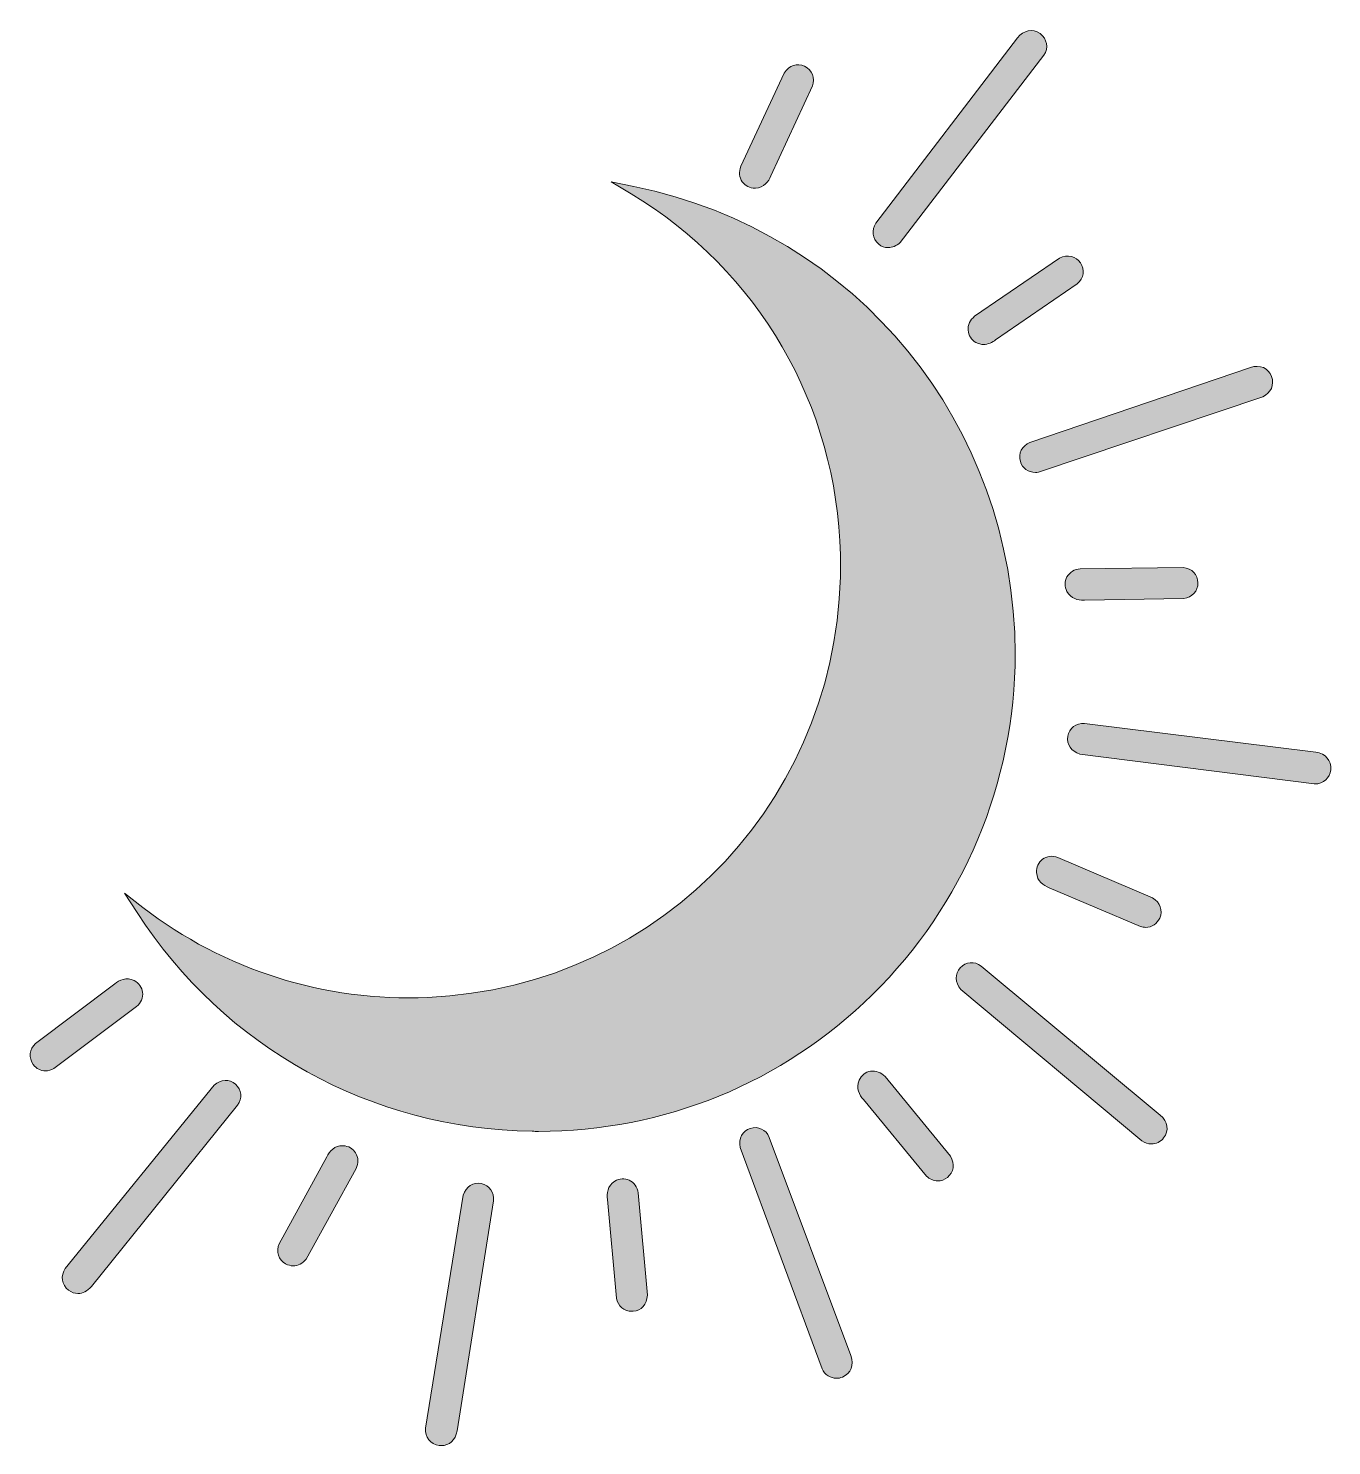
# Model space of a CAD drawing. Header units: inches. Extents: x -0.1 to 11, y -11.4 to 0.6.
import ezdxf

# ---------------------------------------------------------------- set-up
doc = ezdxf.new("R2010")
doc.units = ezdxf.units.IN
doc.header["$MEASUREMENT"] = 0
doc.layers.add('Layer 1', color=7, linetype='Continuous')

msp = doc.modelspace()

# ---------------------------------------------------------------- hatches: boundary and pattern name
at = {"layer": 'Layer 1', "true_color": 0xffffff}
h = msp.add_hatch(color=7, dxfattribs=at)
h.dxf.hatch_style = 2
edge = h.paths.add_edge_path()
edge.add_spline(control_points=[(7.206, -1.286), (7.241, -1.286), (7.277, -1.271), (7.307, -1.242), (7.307, -1.242), (8.528, 0.345), (8.528, 0.345), (8.568, 0.407), (8.555, 0.486), (8.495, 0.529), (8.432, 0.574), (8.355, 0.559), (8.303, 0.492), (8.303, 0.492), (7.103, -1.077), (7.103, -1.077), (7.062, -1.137), (7.071, -1.21), (7.126, -1.256), (7.149, -1.276), (7.177, -1.286), (7.206, -1.286)], knot_values=[0, 0, 0, 0, 1, 1, 1, 2, 2, 2, 3, 3, 3, 4, 4, 4, 5, 5, 5, 6, 6, 6, 7, 7, 7, 7], degree=3, periodic=1)
h = msp.add_hatch(color=7, dxfattribs=at)
h.dxf.hatch_style = 2
edge = h.paths.add_edge_path()
edge.add_spline(control_points=[(6.076, -0.781), (6.077, -0.781), (6.078, -0.781), (6.079, -0.781), (6.079, -0.781), (6.08, -0.781), (6.08, -0.781), (6.156, -0.778), (6.19, -0.725), (6.212, -0.678), (6.212, -0.678), (6.564, 0.085), (6.564, 0.085), (6.589, 0.152), (6.561, 0.221), (6.497, 0.252), (6.435, 0.281), (6.367, 0.26), (6.324, 0.195), (6.324, 0.195), (5.957, -0.596), (5.957, -0.596), (5.939, -0.642), (5.943, -0.69), (5.969, -0.727), (5.993, -0.762), (6.032, -0.781), (6.076, -0.781)], knot_values=[0, 0, 0, 0, 1, 1, 1, 2, 2, 2, 3, 3, 3, 4, 4, 4, 5, 5, 5, 6, 6, 6, 7, 7, 7, 8, 8, 8, 9, 9, 9, 9], degree=3, periodic=1)
h = msp.add_hatch(color=7, dxfattribs=at)
h.dxf.hatch_style = 2
edge = h.paths.add_edge_path()
edge.add_spline(control_points=[(8.285, -4.73), (8.274, -2.783), (6.943, -1.154), (5.05, -0.768), (5.05, -0.768), (4.857, -0.728), (4.857, -0.728), (4.857, -0.728), (5.026, -0.83), (5.026, -0.83), (6.108, -1.479), (6.772, -2.623), (6.801, -3.891), (6.848, -5.907), (5.311, -7.556), (3.302, -7.644), (2.428, -7.683), (1.569, -7.411), (0.885, -6.881), (0.885, -6.881), (0.729, -6.76), (0.729, -6.76), (0.729, -6.76), (0.836, -6.925), (0.836, -6.925), (1.573, -8.069), (2.826, -8.762), (4.186, -8.779), (4.204, -8.78), (4.222, -8.78), (4.24, -8.78), (5.306, -8.78), (6.31, -8.37), (7.072, -7.621), (7.848, -6.859), (8.279, -5.832), (8.285, -4.73)], knot_values=[0, 0, 0, 0, 1, 1, 1, 2, 2, 2, 3, 3, 3, 4, 4, 4, 5, 5, 5, 6, 6, 6, 7, 7, 7, 8, 8, 8, 9, 9, 9, 10, 10, 10, 11, 11, 11, 12, 12, 12, 12], degree=3, periodic=1)
h = msp.add_hatch(color=7, dxfattribs=at)
h.dxf.hatch_style = 2
edge = h.paths.add_edge_path()
edge.add_spline(control_points=[(7.884, -1.987), (7.888, -2.03), (7.912, -2.068), (7.951, -2.09), (7.951, -2.09), (7.952, -2.09), (7.952, -2.09), (7.974, -2.102), (7.996, -2.107), (8.016, -2.107), (8.055, -2.107), (8.09, -2.088), (8.118, -2.069), (8.118, -2.069), (8.811, -1.592), (8.811, -1.592), (8.866, -1.547), (8.877, -1.473), (8.838, -1.415), (8.8, -1.358), (8.73, -1.341), (8.66, -1.375), (8.66, -1.375), (7.94, -1.868), (7.94, -1.868), (7.901, -1.898), (7.881, -1.942), (7.884, -1.987)], knot_values=[0, 0, 0, 0, 1, 1, 1, 2, 2, 2, 3, 3, 3, 4, 4, 4, 5, 5, 5, 6, 6, 6, 7, 7, 7, 8, 8, 8, 9, 9, 9, 9], degree=3, periodic=1)
h = msp.add_hatch(color=7, dxfattribs=at)
h.dxf.hatch_style = 2
edge = h.paths.add_edge_path()
edge.add_spline(control_points=[(8.328, -3.099), (8.345, -3.157), (8.395, -3.192), (8.455, -3.192), (8.464, -3.192), (8.473, -3.192), (8.482, -3.19), (8.482, -3.19), (10.384, -2.55), (10.384, -2.55), (10.452, -2.521), (10.485, -2.447), (10.459, -2.379), (10.432, -2.306), (10.36, -2.276), (10.279, -2.302), (10.279, -2.302), (8.409, -2.939), (8.409, -2.939), (8.342, -2.965), (8.308, -3.031), (8.328, -3.099)], knot_values=[0, 0, 0, 0, 1, 1, 1, 2, 2, 2, 3, 3, 3, 4, 4, 4, 5, 5, 5, 6, 6, 6, 7, 7, 7, 7], degree=3, periodic=1)
h = msp.add_hatch(color=7, dxfattribs=at)
h.dxf.hatch_style = 2
edge = h.paths.add_edge_path()
edge.add_spline(control_points=[(8.866, -4.275), (8.869, -4.275), (8.871, -4.275), (8.873, -4.275), (8.873, -4.275), (9.714, -4.26), (9.714, -4.26), (9.784, -4.254), (9.835, -4.198), (9.834, -4.128), (9.834, -4.059), (9.785, -4.007), (9.708, -3.997), (9.708, -3.997), (8.836, -4.01), (8.836, -4.01), (8.787, -4.013), (8.746, -4.038), (8.723, -4.078), (8.702, -4.116), (8.702, -4.16), (8.723, -4.201), (8.757, -4.265), (8.816, -4.275), (8.866, -4.275)], knot_values=[0, 0, 0, 0, 1, 1, 1, 2, 2, 2, 3, 3, 3, 4, 4, 4, 5, 5, 5, 6, 6, 6, 7, 7, 7, 8, 8, 8, 8], degree=3, periodic=1)
h = msp.add_hatch(color=7, dxfattribs=at)
h.dxf.hatch_style = 2
edge = h.paths.add_edge_path()
edge.add_spline(control_points=[(10.833, -5.565), (10.833, -5.565), (8.872, -5.321), (8.872, -5.321), (8.8, -5.315), (8.742, -5.36), (8.73, -5.43), (8.718, -5.497), (8.759, -5.558), (8.833, -5.58), (8.833, -5.58), (10.819, -5.834), (10.819, -5.834), (10.821, -5.834), (10.824, -5.834), (10.826, -5.834), (10.897, -5.834), (10.955, -5.783), (10.961, -5.713), (10.961, -5.713), (10.961, -5.713), (10.961, -5.713), (10.968, -5.636), (10.917, -5.576), (10.833, -5.565)], knot_values=[0, 0, 0, 0, 1, 1, 1, 2, 2, 2, 3, 3, 3, 4, 4, 4, 5, 5, 5, 6, 6, 6, 7, 7, 7, 8, 8, 8, 8], degree=3, periodic=1)
h = msp.add_hatch(color=7, dxfattribs=at)
h.dxf.hatch_style = 2
edge = h.paths.add_edge_path()
edge.add_spline(control_points=[(8.516, -6.473), (8.481, -6.499), (8.463, -6.54), (8.465, -6.585), (8.465, -6.585), (8.465, -6.585), (8.465, -6.585), (8.47, -6.661), (8.525, -6.694), (8.572, -6.714), (8.572, -6.714), (9.346, -7.043), (9.346, -7.043), (9.361, -7.048), (9.376, -7.05), (9.391, -7.05), (9.442, -7.05), (9.488, -7.021), (9.51, -6.971), (9.538, -6.908), (9.515, -6.84), (9.448, -6.8), (9.448, -6.8), (8.646, -6.457), (8.646, -6.457), (8.6, -6.44), (8.552, -6.446), (8.516, -6.473)], knot_values=[0, 0, 0, 0, 1, 1, 1, 2, 2, 2, 3, 3, 3, 4, 4, 4, 5, 5, 5, 6, 6, 6, 7, 7, 7, 8, 8, 8, 9, 9, 9, 9], degree=3, periodic=1)
h = msp.add_hatch(color=7, dxfattribs=at)
h.dxf.hatch_style = 2
edge = h.paths.add_edge_path()
edge.add_spline(control_points=[(9.515, -8.642), (9.515, -8.642), (7.996, -7.378), (7.996, -7.378), (7.939, -7.335), (7.865, -7.341), (7.817, -7.393), (7.771, -7.444), (7.772, -7.517), (7.824, -7.576), (7.824, -7.576), (9.358, -8.86), (9.358, -8.86), (9.383, -8.878), (9.412, -8.887), (9.44, -8.887), (9.479, -8.887), (9.517, -8.87), (9.543, -8.836), (9.591, -8.775), (9.58, -8.697), (9.515, -8.642)], knot_values=[0, 0, 0, 0, 1, 1, 1, 2, 2, 2, 3, 3, 3, 4, 4, 4, 5, 5, 5, 6, 6, 6, 7, 7, 7, 7], degree=3, periodic=1)
h = msp.add_hatch(color=7, dxfattribs=at)
h.dxf.hatch_style = 2
edge = h.paths.add_edge_path()
edge.add_spline(control_points=[(0.882, -7.601), (0.877, -7.558), (0.851, -7.522), (0.81, -7.501), (0.742, -7.467), (0.686, -7.499), (0.645, -7.529), (0.645, -7.529), (-0.026, -8.036), (-0.026, -8.036), (-0.079, -8.082), (-0.087, -8.157), (-0.046, -8.214), (-0.02, -8.249), (0.017, -8.267), (0.058, -8.267), (0.081, -8.267), (0.106, -8.261), (0.129, -8.248), (0.129, -8.248), (0.831, -7.722), (0.831, -7.722), (0.869, -7.69), (0.888, -7.646), (0.882, -7.601)], knot_values=[0, 0, 0, 0, 1, 1, 1, 2, 2, 2, 3, 3, 3, 4, 4, 4, 5, 5, 5, 6, 6, 6, 7, 7, 7, 8, 8, 8, 8], degree=3, periodic=1)
h = msp.add_hatch(color=7, dxfattribs=at)
h.dxf.hatch_style = 2
edge = h.paths.add_edge_path()
edge.add_spline(control_points=[(7.18, -8.316), (7.146, -8.28), (7.102, -8.263), (7.057, -8.27), (7.014, -8.277), (6.979, -8.305), (6.96, -8.346), (6.96, -8.346), (6.96, -8.347), (6.96, -8.347), (6.93, -8.416), (6.963, -8.471), (6.996, -8.51), (6.996, -8.51), (7.531, -9.159), (7.531, -9.159), (7.558, -9.186), (7.592, -9.2), (7.627, -9.2), (7.656, -9.2), (7.685, -9.191), (7.71, -9.17), (7.763, -9.127), (7.774, -9.057), (7.734, -8.99), (7.734, -8.99), (7.18, -8.316), (7.18, -8.316)], knot_values=[0, 0, 0, 0, 1, 1, 1, 2, 2, 2, 3, 3, 3, 4, 4, 4, 5, 5, 5, 6, 6, 6, 7, 7, 7, 8, 8, 8, 9, 9, 9, 9], degree=3, periodic=1)
h = msp.add_hatch(color=7, dxfattribs=at)
h.dxf.hatch_style = 2
edge = h.paths.add_edge_path()
edge.add_spline(control_points=[(1.488, -8.389), (1.488, -8.389), (0.226, -9.942), (0.226, -9.942), (0.183, -10.004), (0.195, -10.083), (0.253, -10.127), (0.278, -10.146), (0.306, -10.155), (0.333, -10.155), (0.374, -10.155), (0.414, -10.135), (0.447, -10.096), (0.447, -10.096), (1.688, -8.559), (1.688, -8.559), (1.73, -8.501), (1.723, -8.427), (1.67, -8.38), (1.619, -8.335), (1.546, -8.337), (1.488, -8.389)], knot_values=[0, 0, 0, 0, 1, 1, 1, 2, 2, 2, 3, 3, 3, 4, 4, 4, 5, 5, 5, 6, 6, 6, 7, 7, 7, 7], degree=3, periodic=1)
h = msp.add_hatch(color=7, dxfattribs=at)
h.dxf.hatch_style = 2
edge = h.paths.add_edge_path()
edge.add_spline(control_points=[(6.198, -8.831), (6.17, -8.765), (6.103, -8.733), (6.036, -8.755), (5.971, -8.776), (5.935, -8.841), (5.951, -8.917), (5.951, -8.917), (6.646, -10.794), (6.646, -10.794), (6.669, -10.845), (6.717, -10.874), (6.768, -10.874), (6.784, -10.874), (6.802, -10.871), (6.818, -10.864), (6.89, -10.835), (6.919, -10.761), (6.89, -10.682), (6.89, -10.682), (6.198, -8.831), (6.198, -8.831)], knot_values=[0, 0, 0, 0, 1, 1, 1, 2, 2, 2, 3, 3, 3, 4, 4, 4, 5, 5, 5, 6, 6, 6, 7, 7, 7, 7], degree=3, periodic=1)
h = msp.add_hatch(color=7, dxfattribs=at)
h.dxf.hatch_style = 2
edge = h.paths.add_edge_path()
edge.add_spline(control_points=[(2.583, -8.902), (2.507, -8.898), (2.469, -8.95), (2.444, -8.995), (2.444, -8.995), (2.04, -9.733), (2.04, -9.733), (2.011, -9.797), (2.034, -9.869), (2.095, -9.903), (2.116, -9.915), (2.138, -9.92), (2.159, -9.92), (2.2, -9.92), (2.24, -9.9), (2.269, -9.863), (2.269, -9.863), (2.693, -9.095), (2.693, -9.095), (2.714, -9.05), (2.713, -9.002), (2.689, -8.963), (2.667, -8.926), (2.628, -8.904), (2.583, -8.902)], knot_values=[0, 0, 0, 0, 1, 1, 1, 2, 2, 2, 3, 3, 3, 4, 4, 4, 5, 5, 5, 6, 6, 6, 7, 7, 7, 8, 8, 8, 8], degree=3, periodic=1)
h = msp.add_hatch(color=7, dxfattribs=at)
h.dxf.hatch_style = 2
edge = h.paths.add_edge_path()
edge.add_spline(control_points=[(3.754, -9.223), (3.688, -9.209), (3.625, -9.248), (3.601, -9.322), (3.601, -9.322), (3.281, -11.297), (3.281, -11.297), (3.275, -11.372), (3.325, -11.435), (3.397, -11.444), (3.403, -11.445), (3.41, -11.445), (3.416, -11.445), (3.484, -11.445), (3.536, -11.397), (3.549, -11.321), (3.549, -11.321), (3.859, -9.369), (3.859, -9.369), (3.867, -9.298), (3.824, -9.238), (3.754, -9.223)], knot_values=[0, 0, 0, 0, 1, 1, 1, 2, 2, 2, 3, 3, 3, 4, 4, 4, 5, 5, 5, 6, 6, 6, 7, 7, 7, 7], degree=3, periodic=1)
h = msp.add_hatch(color=7, dxfattribs=at)
h.dxf.hatch_style = 2
edge = h.paths.add_edge_path()
edge.add_spline(control_points=[(5.01, -9.194), (4.971, -9.176), (4.926, -9.179), (4.888, -9.202), (4.888, -9.202), (4.887, -9.203), (4.887, -9.203), (4.823, -9.243), (4.82, -9.307), (4.825, -9.358), (4.825, -9.358), (4.902, -10.195), (4.902, -10.195), (4.913, -10.261), (4.967, -10.306), (5.032, -10.306), (5.035, -10.306), (5.039, -10.306), (5.043, -10.306), (5.112, -10.3), (5.16, -10.248), (5.164, -10.17), (5.164, -10.17), (5.087, -9.301), (5.087, -9.301), (5.079, -9.252), (5.051, -9.213), (5.01, -9.194)], knot_values=[0, 0, 0, 0, 1, 1, 1, 2, 2, 2, 3, 3, 3, 4, 4, 4, 5, 5, 5, 6, 6, 6, 7, 7, 7, 8, 8, 8, 9, 9, 9, 9], degree=3, periodic=1)

# ---------------------------------------------------------------- linework, layer by layer
at = {"layer": 'Layer 1', "lineweight": 0}
for points, knots in [([(7.206, -1.286), (7.241, -1.286), (7.277, -1.271), (7.307, -1.242), (7.307, -1.242), (8.528, 0.345), (8.528, 0.345), (8.568, 0.407), (8.555, 0.486), (8.495, 0.529), (8.432, 0.574), (8.355, 0.559), (8.303, 0.492), (8.303, 0.492), (7.103, -1.077), (7.103, -1.077), (7.062, -1.137), (7.071, -1.21), (7.126, -1.256), (7.149, -1.276), (7.177, -1.286), (7.206, -1.286)], [0, 0, 0, 0, 1, 1, 1, 2, 2, 2, 3, 3, 3, 4, 4, 4, 5, 5, 5, 6, 6, 6, 7, 7, 7, 7]), ([(6.076, -0.781), (6.077, -0.781), (6.078, -0.781), (6.079, -0.781), (6.079, -0.781), (6.08, -0.781), (6.08, -0.781), (6.156, -0.778), (6.19, -0.725), (6.212, -0.678), (6.212, -0.678), (6.564, 0.085), (6.564, 0.085), (6.589, 0.152), (6.561, 0.221), (6.497, 0.252), (6.435, 0.281), (6.367, 0.26), (6.324, 0.195), (6.324, 0.195), (5.957, -0.596), (5.957, -0.596), (5.939, -0.642), (5.943, -0.69), (5.969, -0.727), (5.993, -0.762), (6.032, -0.781), (6.076, -0.781)], [0, 0, 0, 0, 1, 1, 1, 2, 2, 2, 3, 3, 3, 4, 4, 4, 5, 5, 5, 6, 6, 6, 7, 7, 7, 8, 8, 8, 9, 9, 9, 9]), ([(8.285, -4.73), (8.274, -2.783), (6.943, -1.154), (5.05, -0.768), (5.05, -0.768), (4.857, -0.728), (4.857, -0.728), (4.857, -0.728), (5.026, -0.83), (5.026, -0.83), (6.108, -1.479), (6.772, -2.623), (6.801, -3.891), (6.848, -5.907), (5.311, -7.556), (3.302, -7.644), (2.428, -7.683), (1.569, -7.411), (0.885, -6.881), (0.885, -6.881), (0.729, -6.76), (0.729, -6.76), (0.729, -6.76), (0.836, -6.925), (0.836, -6.925), (1.573, -8.069), (2.826, -8.762), (4.186, -8.779), (4.204, -8.78), (4.222, -8.78), (4.24, -8.78), (5.306, -8.78), (6.31, -8.37), (7.072, -7.621), (7.848, -6.859), (8.279, -5.832), (8.285, -4.73)], [0, 0, 0, 0, 1, 1, 1, 2, 2, 2, 3, 3, 3, 4, 4, 4, 5, 5, 5, 6, 6, 6, 7, 7, 7, 8, 8, 8, 9, 9, 9, 10, 10, 10, 11, 11, 11, 12, 12, 12, 12]), ([(7.884, -1.987), (7.888, -2.03), (7.912, -2.068), (7.951, -2.09), (7.951, -2.09), (7.952, -2.09), (7.952, -2.09), (7.974, -2.102), (7.996, -2.107), (8.016, -2.107), (8.055, -2.107), (8.09, -2.088), (8.118, -2.069), (8.118, -2.069), (8.811, -1.592), (8.811, -1.592), (8.866, -1.547), (8.877, -1.473), (8.838, -1.415), (8.8, -1.358), (8.73, -1.341), (8.66, -1.375), (8.66, -1.375), (7.94, -1.868), (7.94, -1.868), (7.901, -1.898), (7.881, -1.942), (7.884, -1.987)], [0, 0, 0, 0, 1, 1, 1, 2, 2, 2, 3, 3, 3, 4, 4, 4, 5, 5, 5, 6, 6, 6, 7, 7, 7, 8, 8, 8, 9, 9, 9, 9]), ([(8.328, -3.099), (8.345, -3.157), (8.395, -3.192), (8.455, -3.192), (8.464, -3.192), (8.473, -3.192), (8.482, -3.19), (8.482, -3.19), (10.384, -2.55), (10.384, -2.55), (10.452, -2.521), (10.485, -2.447), (10.459, -2.379), (10.432, -2.306), (10.36, -2.276), (10.279, -2.302), (10.279, -2.302), (8.409, -2.939), (8.409, -2.939), (8.342, -2.965), (8.308, -3.031), (8.328, -3.099)], [0, 0, 0, 0, 1, 1, 1, 2, 2, 2, 3, 3, 3, 4, 4, 4, 5, 5, 5, 6, 6, 6, 7, 7, 7, 7]), ([(8.866, -4.275), (8.869, -4.275), (8.871, -4.275), (8.873, -4.275), (8.873, -4.275), (9.714, -4.26), (9.714, -4.26), (9.784, -4.254), (9.835, -4.198), (9.834, -4.128), (9.834, -4.059), (9.785, -4.007), (9.708, -3.997), (9.708, -3.997), (8.836, -4.01), (8.836, -4.01), (8.787, -4.013), (8.746, -4.038), (8.723, -4.078), (8.702, -4.116), (8.702, -4.16), (8.723, -4.201), (8.757, -4.265), (8.816, -4.275), (8.866, -4.275)], [0, 0, 0, 0, 1, 1, 1, 2, 2, 2, 3, 3, 3, 4, 4, 4, 5, 5, 5, 6, 6, 6, 7, 7, 7, 8, 8, 8, 8]), ([(10.833, -5.565), (10.833, -5.565), (8.872, -5.321), (8.872, -5.321), (8.8, -5.315), (8.742, -5.36), (8.73, -5.43), (8.718, -5.497), (8.759, -5.558), (8.833, -5.58), (8.833, -5.58), (10.819, -5.834), (10.819, -5.834), (10.821, -5.834), (10.824, -5.834), (10.826, -5.834), (10.897, -5.834), (10.955, -5.783), (10.961, -5.713), (10.961, -5.713), (10.961, -5.713), (10.961, -5.713), (10.968, -5.636), (10.917, -5.576), (10.833, -5.565)], [0, 0, 0, 0, 1, 1, 1, 2, 2, 2, 3, 3, 3, 4, 4, 4, 5, 5, 5, 6, 6, 6, 7, 7, 7, 8, 8, 8, 8]), ([(8.516, -6.473), (8.481, -6.499), (8.463, -6.54), (8.465, -6.585), (8.465, -6.585), (8.465, -6.585), (8.465, -6.585), (8.47, -6.661), (8.525, -6.694), (8.572, -6.714), (8.572, -6.714), (9.346, -7.043), (9.346, -7.043), (9.361, -7.048), (9.376, -7.05), (9.391, -7.05), (9.442, -7.05), (9.488, -7.021), (9.51, -6.971), (9.538, -6.908), (9.515, -6.84), (9.448, -6.8), (9.448, -6.8), (8.646, -6.457), (8.646, -6.457), (8.6, -6.44), (8.552, -6.446), (8.516, -6.473)], [0, 0, 0, 0, 1, 1, 1, 2, 2, 2, 3, 3, 3, 4, 4, 4, 5, 5, 5, 6, 6, 6, 7, 7, 7, 8, 8, 8, 9, 9, 9, 9]), ([(9.515, -8.642), (9.515, -8.642), (7.996, -7.378), (7.996, -7.378), (7.939, -7.335), (7.865, -7.341), (7.817, -7.393), (7.771, -7.444), (7.772, -7.517), (7.824, -7.576), (7.824, -7.576), (9.358, -8.86), (9.358, -8.86), (9.383, -8.878), (9.412, -8.887), (9.44, -8.887), (9.479, -8.887), (9.517, -8.87), (9.543, -8.836), (9.591, -8.775), (9.58, -8.697), (9.515, -8.642)], [0, 0, 0, 0, 1, 1, 1, 2, 2, 2, 3, 3, 3, 4, 4, 4, 5, 5, 5, 6, 6, 6, 7, 7, 7, 7]), ([(0.882, -7.601), (0.877, -7.558), (0.851, -7.522), (0.81, -7.501), (0.742, -7.467), (0.686, -7.499), (0.645, -7.529), (0.645, -7.529), (-0.026, -8.036), (-0.026, -8.036), (-0.079, -8.082), (-0.087, -8.157), (-0.046, -8.214), (-0.02, -8.249), (0.017, -8.267), (0.058, -8.267), (0.081, -8.267), (0.106, -8.261), (0.129, -8.248), (0.129, -8.248), (0.831, -7.722), (0.831, -7.722), (0.869, -7.69), (0.888, -7.646), (0.882, -7.601)], [0, 0, 0, 0, 1, 1, 1, 2, 2, 2, 3, 3, 3, 4, 4, 4, 5, 5, 5, 6, 6, 6, 7, 7, 7, 8, 8, 8, 8]), ([(7.18, -8.316), (7.146, -8.28), (7.102, -8.263), (7.057, -8.27), (7.014, -8.277), (6.979, -8.305), (6.96, -8.346), (6.96, -8.346), (6.96, -8.347), (6.96, -8.347), (6.93, -8.416), (6.963, -8.471), (6.996, -8.51), (6.996, -8.51), (7.531, -9.159), (7.531, -9.159), (7.558, -9.186), (7.592, -9.2), (7.627, -9.2), (7.656, -9.2), (7.685, -9.191), (7.71, -9.17), (7.763, -9.127), (7.774, -9.057), (7.734, -8.99), (7.734, -8.99), (7.18, -8.316), (7.18, -8.316)], [0, 0, 0, 0, 1, 1, 1, 2, 2, 2, 3, 3, 3, 4, 4, 4, 5, 5, 5, 6, 6, 6, 7, 7, 7, 8, 8, 8, 9, 9, 9, 9]), ([(1.488, -8.389), (1.488, -8.389), (0.226, -9.942), (0.226, -9.942), (0.183, -10.004), (0.195, -10.083), (0.253, -10.127), (0.278, -10.146), (0.306, -10.155), (0.333, -10.155), (0.374, -10.155), (0.414, -10.135), (0.447, -10.096), (0.447, -10.096), (1.688, -8.559), (1.688, -8.559), (1.73, -8.501), (1.723, -8.427), (1.67, -8.38), (1.619, -8.335), (1.546, -8.337), (1.488, -8.389)], [0, 0, 0, 0, 1, 1, 1, 2, 2, 2, 3, 3, 3, 4, 4, 4, 5, 5, 5, 6, 6, 6, 7, 7, 7, 7]), ([(6.198, -8.831), (6.17, -8.765), (6.103, -8.733), (6.036, -8.755), (5.971, -8.776), (5.935, -8.841), (5.951, -8.917), (5.951, -8.917), (6.646, -10.794), (6.646, -10.794), (6.669, -10.845), (6.717, -10.874), (6.768, -10.874), (6.784, -10.874), (6.802, -10.871), (6.818, -10.864), (6.89, -10.835), (6.919, -10.761), (6.89, -10.682), (6.89, -10.682), (6.198, -8.831), (6.198, -8.831)], [0, 0, 0, 0, 1, 1, 1, 2, 2, 2, 3, 3, 3, 4, 4, 4, 5, 5, 5, 6, 6, 6, 7, 7, 7, 7]), ([(2.583, -8.902), (2.507, -8.898), (2.469, -8.95), (2.444, -8.995), (2.444, -8.995), (2.04, -9.733), (2.04, -9.733), (2.011, -9.797), (2.034, -9.869), (2.095, -9.903), (2.116, -9.915), (2.138, -9.92), (2.159, -9.92), (2.2, -9.92), (2.24, -9.9), (2.269, -9.863), (2.269, -9.863), (2.693, -9.095), (2.693, -9.095), (2.714, -9.05), (2.713, -9.002), (2.689, -8.963), (2.667, -8.926), (2.628, -8.904), (2.583, -8.902)], [0, 0, 0, 0, 1, 1, 1, 2, 2, 2, 3, 3, 3, 4, 4, 4, 5, 5, 5, 6, 6, 6, 7, 7, 7, 8, 8, 8, 8]), ([(3.754, -9.223), (3.688, -9.209), (3.625, -9.248), (3.601, -9.322), (3.601, -9.322), (3.281, -11.297), (3.281, -11.297), (3.275, -11.372), (3.325, -11.435), (3.397, -11.444), (3.403, -11.445), (3.41, -11.445), (3.416, -11.445), (3.484, -11.445), (3.536, -11.397), (3.549, -11.321), (3.549, -11.321), (3.859, -9.369), (3.859, -9.369), (3.867, -9.298), (3.824, -9.238), (3.754, -9.223)], [0, 0, 0, 0, 1, 1, 1, 2, 2, 2, 3, 3, 3, 4, 4, 4, 5, 5, 5, 6, 6, 6, 7, 7, 7, 7]), ([(5.01, -9.194), (4.971, -9.176), (4.926, -9.179), (4.888, -9.202), (4.888, -9.202), (4.887, -9.203), (4.887, -9.203), (4.823, -9.243), (4.82, -9.307), (4.825, -9.358), (4.825, -9.358), (4.902, -10.195), (4.902, -10.195), (4.913, -10.261), (4.967, -10.306), (5.032, -10.306), (5.035, -10.306), (5.039, -10.306), (5.043, -10.306), (5.112, -10.3), (5.16, -10.248), (5.164, -10.17), (5.164, -10.17), (5.087, -9.301), (5.087, -9.301), (5.079, -9.252), (5.051, -9.213), (5.01, -9.194)], [0, 0, 0, 0, 1, 1, 1, 2, 2, 2, 3, 3, 3, 4, 4, 4, 5, 5, 5, 6, 6, 6, 7, 7, 7, 8, 8, 8, 9, 9, 9, 9])]:
    msp.add_open_spline(points, degree=3, knots=knots, dxfattribs=at)

doc.saveas('drawing.dxf')
